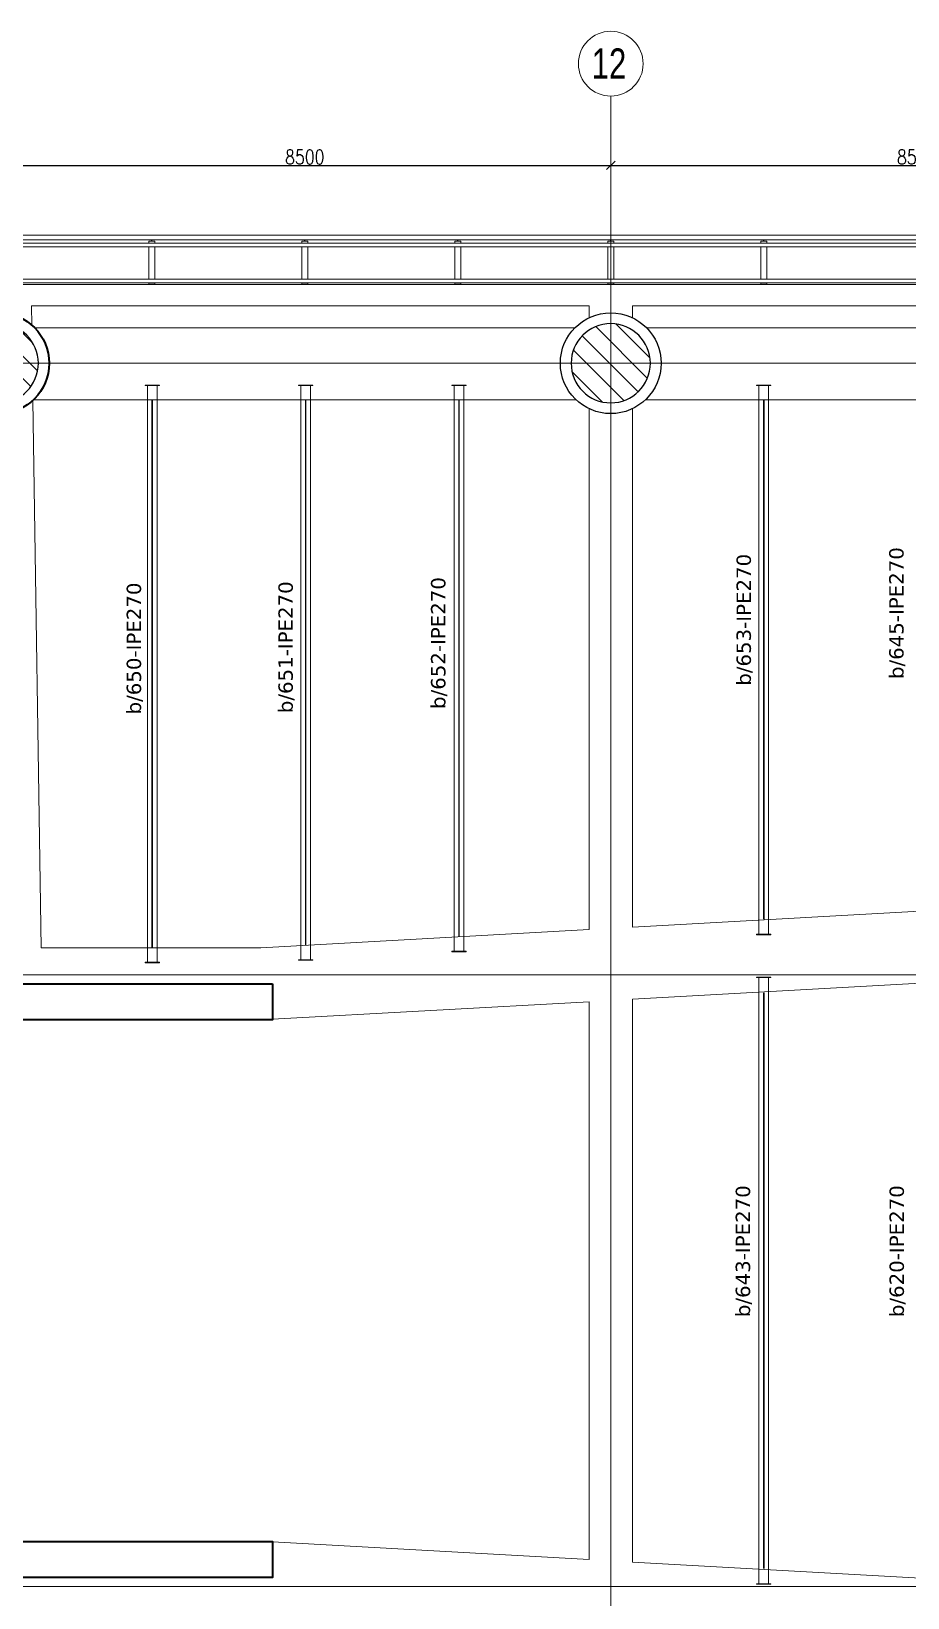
# Model space of a CAD drawing. Header units: millimetres. Extents: x -3255 to 77194, y -21218 to 30112.
# Drawn here: x 38480 to 50653, y 8346 to 30112 of the extents above; entities that cross this region are included whole.
import ezdxf

# ---------------------------------------------------------------- set-up
doc = ezdxf.new("R2010")
doc.units = ezdxf.units.MM
doc.header["$LTSCALE"] = 0.9
doc.linetypes.add('Grid Line', pattern=[3.33375, 1.905, -0.47625, 0.47625, -0.47625])
for name, color, linetype, lineweight in [('0-3', 50, 'Continuous', 5), ('A_ALMA', 255, 'Continuous', 5), ('E_COLUMNAS', 1, 'Continuous', 18), ('E_COLUMNAS-2', 1, 'Continuous', 25), ('E_COLUMNAS-3', 1, 'Continuous', 35), ('E_EJES', 8, 'Continuous', 9), ('E_EJES-1', 8, 'Grid Line', 9), ('E_MUROS-1', 2, 'Continuous', 35), ('E_TEXTO', 3, 'Continuous', 5), ('E_VIGAS', 5, 'Continuous', 15), ('E_VIGAS-1', 5, 'Continuous', 5), ('E_VIGAS-2', 10, 'Continuous', 5), ('VIGAS_HCB', 253, 'Continuous', 15)]:
    doc.layers.add(name, color=color, linetype=linetype, lineweight=lineweight)
doc.layers.add('COTAS', color=8, linetype='Continuous')
doc.styles.add('CNI_COTAS', font='romans.shx', dxfattribs={"width": 0.8})
doc.styles.add('Swis721 LtCn BT_1', font='swisscl.ttf', dxfattribs={"height": 0.42})
doc.styles.add('VERDANA', font='verdana.ttf')
doc.dimstyles.new('1.5', dxfattribs={"dimscale": 0, "dimtxt": 200, "dimasz": 120, "dimexe": 4, "dimexo": 4, "dimgap": 15, "dimtad": 1, "dimdec": 0, "dimzin": 4, "dimdsep": 46, "dimtxsty": 'CNI_COTAS', "dimblk": 'OBLIQUE', "dimcen": -0.09, "dimclrd": 256, "dimclrt": 3, "dimadec": 0, "dimazin": 0, "dimtfac": 1, "dimtdec": 0, "dimtmove": 2, "dimatfit": 0, "dimldrblk": 'OBLIQUE', "dimfxl": 0.05, "dimtolj": 1, "dimtzin": 0, "dimarcsym": 0})

# ---------------------------------------------------------------- blocks, each defined once
blk = doc.blocks.new('EST_SFM_VIGA-METALICA-SECCION-C - EST_SFM_VIGA-METALICA-UPN160-1603255-_38_00m_N_E_-NIVEL-10 DOC')
at = {"layer": 'E_VIGAS-1'}
for p, q in [((30.113, 0.018), (-30.274, 0.018)), ((-30.269, -0.047), (30.107, -0.047))]:
    blk.add_line(p, q, dxfattribs=at)
blk = doc.blocks.new('EST_SFM_VIGA-METALICA-SECCION-C - EST_SFM_VIGA-METALICA-UPN100-1526554-_38_00m_N_E_-NIVEL-10 DOC')
at = {"layer": 'E_VIGAS-2'}
for p, q in [((34.942, 0.018), (-34.929, 0.018)), ((-34.929, -0.032), (34.942, -0.032))]:
    blk.add_line(p, q, dxfattribs=at)
blk = doc.blocks.new('EST_SFM_VIGA-METALICA-SECCION-C - EST_SFM_VIGA-METALICA-UPN100-1526616-_38_00m_N_E_-NIVEL-10 DOC')
at = {"layer": 'E_VIGAS-2'}
for p, q in [((34.044, 0.032), (-34.827, 0.032)), ((-34.827, -0.018), (34.044, -0.018))]:
    blk.add_line(p, q, dxfattribs=at)
blk = doc.blocks.new('DCTIB_CNI_EST_MOD-1A-FAC_0001_rvt-2-_38_00m_N_E_-NIVEL-10 DOC')
at = {"layer": 'E_VIGAS-1'}
for p, q in [((-38.078, 167.858), (-38.078, 167.859)), ((-38.078, 167.859), (-38.05, 167.859)), ((-37.996, 167.858), (-38.078, 167.858)), ((-38.078, 167.858), (-38.078, 167.83)), ((-38.04, 167.864), (-38.04, 167.878)), ((-38.04, 167.859), (-38.04, 167.864)), ((-38.035, 167.878), (-38.035, 167.864)), ((-38.035, 167.864), (-38.035, 167.859)), ((-38.024, 167.859), (-37.996, 167.859)), ((-37.996, 167.859), (-37.996, 167.858)), ((-37.996, 167.858), (-37.996, 167.83)), ((-35.953, 167.859), (-35.925, 167.859)), ((-35.953, 167.858), (-35.953, 167.859)), ((-35.871, 167.858), (-35.953, 167.858)), ((-35.953, 167.83), (-35.953, 167.858)), ((-35.915, 167.864), (-35.915, 167.878)), ((-35.915, 167.859), (-35.915, 167.864)), ((-35.91, 167.878), (-35.91, 167.864)), ((-35.91, 167.864), (-35.91, 167.859)), ((-35.899, 167.859), (-35.871, 167.859)), ((-35.871, 167.859), (-35.871, 167.858)), ((-35.871, 167.83), (-35.871, 167.858)), ((-33.828, 167.859), (-33.8, 167.859)), ((-33.828, 167.858), (-33.828, 167.859)), ((-33.746, 167.858), (-33.828, 167.858)), ((-33.828, 167.83), (-33.828, 167.858)), ((-33.79, 167.864), (-33.79, 167.878)), ((-33.79, 167.859), (-33.79, 167.864)), ((-33.785, 167.878), (-33.785, 167.864)), ((-33.785, 167.864), (-33.785, 167.859)), ((-33.774, 167.859), (-33.746, 167.859)), ((-33.746, 167.859), (-33.746, 167.858)), ((-33.746, 167.83), (-33.746, 167.858)), ((-31.703, 167.859), (-31.675, 167.859)), ((-31.703, 167.858), (-31.703, 167.859)), ((-31.621, 167.858), (-31.703, 167.858)), ((-31.703, 167.83), (-31.703, 167.858)), ((-31.664, 167.864), (-31.664, 167.878)), ((-31.664, 167.859), (-31.664, 167.864)), ((-31.659, 167.878), (-31.659, 167.864)), ((-31.659, 167.864), (-31.659, 167.859)), ((-31.649, 167.859), (-31.621, 167.859)), ((-31.621, 167.859), (-31.621, 167.858)), ((-31.621, 167.83), (-31.621, 167.858)), ((-29.578, 167.858), (-29.578, 167.859)), ((-29.578, 167.859), (-29.55, 167.859)), ((-29.496, 167.858), (-29.578, 167.858)), ((-29.578, 167.858), (-29.578, 167.83)), ((-29.54, 167.864), (-29.54, 167.878)), ((-29.54, 167.859), (-29.54, 167.864)), ((-29.535, 167.878), (-29.535, 167.864)), ((-29.535, 167.864), (-29.535, 167.859)), ((-29.524, 167.859), (-29.496, 167.859)), ((-29.496, 167.859), (-29.496, 167.858)), ((-29.496, 167.858), (-29.496, 167.83)), ((-38.078, 167.78), (-38.078, 167.33)), ((-37.996, 167.78), (-37.996, 167.33)), ((-35.953, 167.33), (-35.953, 167.78)), ((-35.871, 167.33), (-35.871, 167.78)), ((-33.828, 167.33), (-33.828, 167.78)), ((-33.746, 167.33), (-33.746, 167.78)), ((-31.703, 167.33), (-31.703, 167.78)), ((-31.621, 167.33), (-31.621, 167.78)), ((-29.578, 167.78), (-29.578, 167.33)), ((-29.496, 167.78), (-29.496, 167.33)), ((-38.078, 167.28), (-38.078, 167.262)), ((-37.996, 167.262), (-38.078, 167.262)), ((-37.996, 167.28), (-37.996, 167.262)), ((-35.953, 167.263), (-35.953, 167.28)), ((-35.871, 167.263), (-35.953, 167.263)), ((-35.871, 167.263), (-35.871, 167.28)), ((-33.828, 167.263), (-33.828, 167.28)), ((-33.746, 167.263), (-33.828, 167.263)), ((-33.746, 167.263), (-33.746, 167.28)), ((-31.703, 167.263), (-31.703, 167.28)), ((-31.621, 167.263), (-31.703, 167.263)), ((-31.621, 167.263), (-31.621, 167.28)), ((-29.578, 167.28), (-29.578, 167.263)), ((-29.496, 167.263), (-29.578, 167.263)), ((-29.496, 167.28), (-29.496, 167.263))]:
    blk.add_line(p, q, dxfattribs=at)
for points, knots in [([(-38.05, 167.859), (-38.049, 167.859), (-38.048, 167.859), (-38.045, 167.859), (-38.043, 167.86), (-38.041, 167.86), (-38.04, 167.862), (-38.04, 167.863), (-38.04, 167.864)], [0, 0, 0, 0, 0.142857, 0.285714, 0.428571, 0.571429, 0.785714, 1, 1, 1, 1]), ([(-38.04, 167.864), (-38.04, 167.863), (-38.04, 167.862), (-38.042, 167.86), (-38.043, 167.86), (-38.045, 167.859), (-38.046, 167.859), (-38.047, 167.859), (-38.049, 167.859), (-38.05, 167.859)], [0, 0, 0, 0, 0.285714, 0.428571, 0.571429, 0.678571, 0.732143, 0.785714, 1, 1, 1, 1]), ([(-38.024, 167.859), (-38.025, 167.859), (-38.026, 167.859), (-38.029, 167.859), (-38.031, 167.86), (-38.033, 167.86), (-38.034, 167.862), (-38.035, 167.863), (-38.035, 167.864)], [0, 0, 0, 0, 0.142857, 0.285714, 0.428571, 0.571429, 0.785714, 1, 1, 1, 1]), ([(-38.035, 167.864), (-38.035, 167.863), (-38.034, 167.862), (-38.033, 167.86), (-38.031, 167.86), (-38.03, 167.859), (-38.029, 167.859), (-38.027, 167.859), (-38.025, 167.859), (-38.024, 167.859)], [0, 0, 0, 0, 0.285714, 0.428571, 0.571429, 0.678571, 0.732143, 0.785714, 1, 1, 1, 1]), ([(-35.915, 167.864), (-35.915, 167.863), (-35.915, 167.862), (-35.917, 167.86), (-35.918, 167.86), (-35.92, 167.859), (-35.921, 167.859), (-35.922, 167.859), (-35.924, 167.859), (-35.925, 167.859)], [0, 0, 0, 0, 0.285714, 0.428571, 0.571429, 0.678571, 0.732143, 0.785714, 1, 1, 1, 1]), ([(-35.925, 167.859), (-35.924, 167.859), (-35.923, 167.859), (-35.92, 167.859), (-35.918, 167.86), (-35.916, 167.86), (-35.915, 167.862), (-35.915, 167.863), (-35.915, 167.864)], [0, 0, 0, 0, 0.142857, 0.285714, 0.428571, 0.571429, 0.785714, 1, 1, 1, 1]), ([(-35.91, 167.864), (-35.91, 167.863), (-35.909, 167.862), (-35.908, 167.86), (-35.906, 167.86), (-35.905, 167.859), (-35.904, 167.859), (-35.902, 167.859), (-35.9, 167.859), (-35.899, 167.859)], [0, 0, 0, 0, 0.285714, 0.428571, 0.571429, 0.678571, 0.732143, 0.785714, 1, 1, 1, 1]), ([(-35.899, 167.859), (-35.9, 167.859), (-35.901, 167.859), (-35.904, 167.859), (-35.906, 167.86), (-35.908, 167.86), (-35.909, 167.862), (-35.91, 167.863), (-35.91, 167.864)], [0, 0, 0, 0, 0.142857, 0.285714, 0.428571, 0.571429, 0.785714, 1, 1, 1, 1]), ([(-33.79, 167.864), (-33.79, 167.863), (-33.79, 167.862), (-33.792, 167.86), (-33.793, 167.86), (-33.795, 167.859), (-33.796, 167.859), (-33.797, 167.859), (-33.799, 167.859), (-33.8, 167.859)], [0, 0, 0, 0, 0.285714, 0.428571, 0.571429, 0.678571, 0.732143, 0.785714, 1, 1, 1, 1]), ([(-33.8, 167.859), (-33.799, 167.859), (-33.798, 167.859), (-33.795, 167.859), (-33.793, 167.86), (-33.791, 167.86), (-33.79, 167.862), (-33.79, 167.863), (-33.79, 167.864)], [0, 0, 0, 0, 0.142857, 0.285714, 0.428571, 0.571429, 0.785714, 1, 1, 1, 1]), ([(-33.785, 167.864), (-33.785, 167.863), (-33.784, 167.862), (-33.783, 167.86), (-33.781, 167.86), (-33.78, 167.859), (-33.779, 167.859), (-33.777, 167.859), (-33.775, 167.859), (-33.774, 167.859)], [0, 0, 0, 0, 0.285714, 0.428571, 0.571429, 0.678571, 0.732143, 0.785714, 1, 1, 1, 1]), ([(-33.774, 167.859), (-33.775, 167.859), (-33.776, 167.859), (-33.779, 167.859), (-33.781, 167.86), (-33.783, 167.86), (-33.784, 167.862), (-33.785, 167.863), (-33.785, 167.864)], [0, 0, 0, 0, 0.142857, 0.285714, 0.428571, 0.571429, 0.785714, 1, 1, 1, 1]), ([(-31.664, 167.864), (-31.664, 167.863), (-31.665, 167.862), (-31.666, 167.86), (-31.668, 167.86), (-31.669, 167.859), (-31.67, 167.859), (-31.672, 167.859), (-31.674, 167.859), (-31.675, 167.859)], [0, 0, 0, 0, 0.285714, 0.428571, 0.571429, 0.678571, 0.732143, 0.785714, 1, 1, 1, 1]), ([(-31.675, 167.859), (-31.674, 167.859), (-31.673, 167.859), (-31.67, 167.859), (-31.668, 167.86), (-31.666, 167.86), (-31.665, 167.862), (-31.664, 167.863), (-31.664, 167.864)], [0, 0, 0, 0, 0.142857, 0.285714, 0.428571, 0.571429, 0.785714, 1, 1, 1, 1]), ([(-31.659, 167.864), (-31.659, 167.863), (-31.659, 167.862), (-31.657, 167.86), (-31.656, 167.86), (-31.654, 167.859), (-31.653, 167.859), (-31.652, 167.859), (-31.65, 167.859), (-31.649, 167.859)], [0, 0, 0, 0, 0.285714, 0.428571, 0.571429, 0.678571, 0.732143, 0.785714, 1, 1, 1, 1]), ([(-31.649, 167.859), (-31.65, 167.859), (-31.651, 167.859), (-31.654, 167.859), (-31.656, 167.86), (-31.658, 167.86), (-31.659, 167.862), (-31.659, 167.863), (-31.659, 167.864)], [0, 0, 0, 0, 0.142857, 0.285714, 0.428571, 0.571429, 0.785714, 1, 1, 1, 1]), ([(-29.55, 167.859), (-29.549, 167.859), (-29.548, 167.859), (-29.545, 167.859), (-29.543, 167.86), (-29.541, 167.86), (-29.54, 167.862), (-29.54, 167.863), (-29.54, 167.864)], [0, 0, 0, 0, 0.142857, 0.285714, 0.428571, 0.571429, 0.785714, 1, 1, 1, 1]), ([(-29.54, 167.864), (-29.54, 167.863), (-29.54, 167.862), (-29.542, 167.86), (-29.543, 167.86), (-29.545, 167.859), (-29.546, 167.859), (-29.547, 167.859), (-29.549, 167.859), (-29.55, 167.859)], [0, 0, 0, 0, 0.285714, 0.428571, 0.571429, 0.678571, 0.732143, 0.785714, 1, 1, 1, 1]), ([(-29.524, 167.859), (-29.525, 167.859), (-29.526, 167.859), (-29.529, 167.859), (-29.531, 167.86), (-29.533, 167.86), (-29.534, 167.862), (-29.535, 167.863), (-29.535, 167.864)], [0, 0, 0, 0, 0.142857, 0.285714, 0.428571, 0.571429, 0.785714, 1, 1, 1, 1]), ([(-29.535, 167.864), (-29.535, 167.863), (-29.534, 167.862), (-29.533, 167.86), (-29.531, 167.86), (-29.53, 167.859), (-29.529, 167.859), (-29.527, 167.859), (-29.525, 167.859), (-29.524, 167.859)], [0, 0, 0, 0, 0.285714, 0.428571, 0.571429, 0.678571, 0.732143, 0.785714, 1, 1, 1, 1])]:
    blk.add_open_spline(points, degree=3, knots=knots, dxfattribs=at)
for name, p in [('EST_SFM_VIGA-METALICA-SECCION-C - EST_SFM_VIGA-METALICA-UPN160-1603255-_38_00m_N_E_-NIVEL-10 DOC', (-40.084, 167.925)), ('EST_SFM_VIGA-METALICA-SECCION-C - EST_SFM_VIGA-METALICA-UPN100-1526554-_38_00m_N_E_-NIVEL-10 DOC', (-40.169, 167.812)), ('EST_SFM_VIGA-METALICA-SECCION-C - EST_SFM_VIGA-METALICA-UPN100-1526616-_38_00m_N_E_-NIVEL-10 DOC', (-39.77, 167.298))]:
    blk.add_blockref(name, p, dxfattribs=at)
blk = doc.blocks.new('EST_SCM_COLUMNA-SECCION-CIRCULAR - EST_SCM_COLUMNA-CONCRETO-CIRCULAR_Ø_110cm-V36-_38_00m_N_E_-NIVEL-10 DOC')
at = {"layer": 'E_COLUMNAS'}
h = blk.add_hatch(dxfattribs=at)
h.set_pattern_fill('FP_17', color=256, style=0, pattern_type=2)
h.set_pattern_definition([(135, (40.162, -166.162), (-0.15909903, -0.15909903), [])])
h.paths.add_polyline_path([(0.041, -0.548), (0.122, -0.536), (0.201, -0.512), (0.275, -0.476), (0.343, -0.43), (0.403, -0.374), (0.454, -0.31), (0.496, -0.239), (0.526, -0.162), (0.544, -0.082), (0.55, 0), (0.544, 0.082), (0.526, 0.162), (0.496, 0.239), (0.454, 0.31), (0.403, 0.374), (0.343, 0.43), (0.275, 0.476), (0.201, 0.512), (0.122, 0.536), (0.041, 0.548), (-0.041, 0.548), (-0.122, 0.536), (-0.201, 0.512), (-0.275, 0.476), (-0.347, 0.426), (-0.403, 0.374), (-0.454, 0.31), (-0.496, 0.239), (-0.526, 0.162), (-0.544, 0.074), (-0.55, 0), (-0.542, -0.091), (-0.526, -0.162), (-0.496, -0.239), (-0.454, -0.31), (-0.403, -0.374), (-0.343, -0.43), (-0.275, -0.476), (-0.201, -0.512), (-0.122, -0.536), (-0.041, -0.548), (0.004, -0.548)])
at = {"layer": 'E_COLUMNAS-2'}
for start, end in [(0, 180), (180, 0)]:
    blk.add_arc((0, 0), 0.55, start, end, dxfattribs=at)
blk = doc.blocks.new('EST_SCM_COLUMNA-SECCION-CIRCULAR - EST_SCM_COLUMNA-CONCRETO-CIRCULAR_Ø_110cm-V37-_38_00m_N_E_-NIVEL-10 DOC')
at = {"layer": 'E_COLUMNAS'}
h = blk.add_hatch(dxfattribs=at)
h.set_pattern_fill('FP_18', color=256, style=0, pattern_type=2)
h.set_pattern_definition([(135, (31.662, -166.162), (-0.15909903, -0.15909903), [])])
h.paths.add_polyline_path([(0.041, -0.548), (0.132, -0.533), (0.201, -0.512), (0.275, -0.476), (0.343, -0.43), (0.403, -0.374), (0.454, -0.31), (0.496, -0.239), (0.526, -0.162), (0.544, -0.082), (0.55, 0), (0.544, 0.082), (0.526, 0.162), (0.496, 0.239), (0.454, 0.31), (0.403, 0.374), (0.343, 0.43), (0.275, 0.476), (0.201, 0.512), (0.122, 0.536), (0.041, 0.548), (-0.042, 0.548), (-0.122, 0.536), (-0.201, 0.512), (-0.275, 0.476), (-0.347, 0.426), (-0.403, 0.374), (-0.454, 0.31), (-0.496, 0.239), (-0.526, 0.162), (-0.544, 0.074), (-0.55, 0), (-0.542, -0.091), (-0.526, -0.162), (-0.496, -0.239), (-0.454, -0.31), (-0.403, -0.374), (-0.343, -0.43), (-0.275, -0.476), (-0.201, -0.512), (-0.122, -0.536), (-0.041, -0.548), (0.039, -0.548)])
at = {"layer": 'E_COLUMNAS-2'}
for start, end in [(0, 180), (180, 0)]:
    blk.add_arc((0, 0), 0.55, start, end, dxfattribs=at)
blk = doc.blocks.new('Grid - CNI_NOMBRE EJES-372759-_38_00m_N_E_-NIVEL-10 DOC')
at = {"layer": 'E_EJES'}
blk.add_circle((0, 0), 0.003, dxfattribs=at)
blk = doc.blocks.new('_Oblique')
at = {"color": 0, "linetype": 'ByBlock', "lineweight": -2}
blk.add_line((-0.5, -0.5), (0.5, 0.5), dxfattribs=at)
blk = doc.blocks.new('*D474')
at = {"layer": 'COTAS', "color": 0, "lineweight": -2, "transparency": 16777216}
blk.add_line((38028, 27495), (38028, 28254), dxfattribs=at)
at = {"layer": 'COTAS', "lineweight": -2, "transparency": 16777216}
blk.add_line((38028, 28250), (46529, 28250), dxfattribs=at)
at = {"layer": 'Defpoints', "color": 0, "transparency": 16777216}
for p in [(46529, 28250), (46529, 28250), (38028, 27491)]:
    blk.add_point(p, dxfattribs=at)
at = {"layer": 'COTAS', "lineweight": -2, "transparency": 16777216, "xscale": 120, "yscale": 120, "zscale": 120, "rotation": 180}
blk.add_blockref('_Oblique', (38028, 28250), dxfattribs=at)
at = {"layer": 'COTAS', "lineweight": -2, "transparency": 16777216, "xscale": 120, "yscale": 120, "zscale": 120}
blk.add_blockref('_Oblique', (46529, 28250), dxfattribs=at)
at = {"layer": 'COTAS', "color": 3, "transparency": 16777216, "insert": (42279, 28365), "char_height": 200, "attachment_point": 5, "style": 'CNI_COTAS'}
blk.add_mtext('\\A1;8500', dxfattribs=at)
blk = doc.blocks.new('*D475')
at = {"layer": 'COTAS', "lineweight": -2, "transparency": 16777216}
blk.add_line((46529, 28250), (55029, 28250), dxfattribs=at)
at = {"layer": 'Defpoints', "color": 0, "transparency": 16777216}
for p in [(46529, 28250), (55029, 28250), (55029, 28250)]:
    blk.add_point(p, dxfattribs=at)
at = {"layer": 'COTAS', "lineweight": -2, "transparency": 16777216, "xscale": 120, "yscale": 120, "zscale": 120, "rotation": 180}
blk.add_blockref('_Oblique', (46529, 28250), dxfattribs=at)
at = {"layer": 'COTAS', "lineweight": -2, "transparency": 16777216, "xscale": 120, "yscale": 120, "zscale": 120}
blk.add_blockref('_Oblique', (55029, 28250), dxfattribs=at)
at = {"layer": 'COTAS', "color": 3, "transparency": 16777216, "insert": (50779, 28365), "char_height": 200, "attachment_point": 5, "style": 'CNI_COTAS'}
blk.add_mtext('\\A1;8500', dxfattribs=at)

msp = doc.modelspace()

# ---------------------------------------------------------------- linework, layer by layer
at = {"layer": 'A_ALMA'}
for p, q in [((40156.4, 17385.2), (40156.4, 24980)), ((40163, 17385.2), (40163, 24980)), ((42286.4, 17419.8), (42286.4, 24980)), ((42293, 17419.8), (42293, 24980)), ((44416.4, 17540.4), (44416.4, 24980)), ((44423, 17540.4), (44423, 24980)), ((48651.4, 17774.3), (48651.4, 24980)), ((48658, 17774.3), (48658, 24980)), ((48651.4, 8748.8), (48651.4, 16752.7)), ((48658, 8748.8), (48658, 16752.7))]:
    msp.add_line(p, q, dxfattribs=at)
at = {"layer": 'E_COLUMNAS-2'}
msp.add_circle((46528.7, 25500), 700, dxfattribs=at)
at = {"layer": 'E_COLUMNAS-3'}
msp.add_circle((38028.7, 25500), 700, dxfattribs=at)
at = {"layer": 'E_EJES-1'}
for p, q in [((46528.7, -3871.2), (46528.7, 29212.2)), ((0, 25500), (76293.9, 25500)), ((0, 17000), (76293.9, 17000)), ((0, 8500), (76293.9, 8500))]:
    msp.add_line(p, q, dxfattribs=at)
at = {"layer": 'E_MUROS-1'}
msp.add_lwpolyline([(41828.9, 16875.2), (41828.9, 16375.2), (38228.9, 16375.2), (38228.9, 9125.2), (41828.9, 9125.2), (41828.9, 8625.2), (34228.9, 8625.2), (34228.9, 9125.2), (37828.9, 9125.2), (37828.9, 16375.2), (34228.9, 16375.2), (34228.9, 16875.2)], close=True, dxfattribs=at)
at = {"layer": 'E_VIGAS', "color": 30, "true_color": 0xf26722}
for p, q in [((46028.8, 25990), (38528.6, 25990)), ((54528.8, 25990), (47028.6, 25990)), ((38519.6, 24990), (46039.8, 24990)), ((47019.6, 24990), (54539.8, 24990))]:
    msp.add_line(p, q, dxfattribs=at)
msp.add_lwpolyline([(10129.7, 26595.9), (10129.8, -1095.9), (65929.9, -1095.8), (65929.9, 26595.9)], close=True, dxfattribs=at)
for points in [[(38486, 26030.8), (38482, 26295.9), (46229.7, 26295.9), (46229.7, 26132.5)], [(46829.7, 26132.5), (46829.7, 26295.9), (54574.9, 26295.9), (54582.3, 26038.3)], [(38501.9, 24983.3), (38617.4, 17375.2), (41667, 17375.2), (46229.7, 17629.2), (46229.7, 24867.5)], [(46829.7, 24867.5), (46829.7, 17662.7), (54808.6, 18107), (54613.7, 24937)], [(54829.7, 17106.6), (46829.7, 16661.1), (46829.7, 8840.8), (54829.7, 8393.9), (54829.7, 17106.6)], [(41829.9, 9120.2), (46229.7, 8874.3), (46229.7, 16627.7), (41829.9, 16382.7)]]:
    msp.add_lwpolyline(points, dxfattribs=at)
at = {"layer": 'VIGAS_HCB', "color": 8}
for points in [[(40259.7, 25196), (40059.7, 25196), (40059.7, 25190), (40259.7, 25190)], [(42389.7, 25196), (42189.7, 25196), (42189.7, 25190), (42389.7, 25190)], [(44519.7, 25196), (44319.7, 25196), (44319.7, 25190), (44519.7, 25190)], [(48754.7, 25196), (48554.7, 25196), (48554.7, 25190), (48754.7, 25190)], [(48754.7, 17564.3), (48554.7, 17564.3), (48554.7, 17558.3), (48754.7, 17558.3)], [(42389.7, 17209.8), (42189.7, 17209.8), (42189.7, 17203.8), (42389.7, 17203.8)], [(44519.7, 17328.4), (44319.7, 17328.4), (44319.7, 17322.4), (44519.7, 17322.4)], [(40259.7, 17175.2), (40059.7, 17175.2), (40059.7, 17169.2), (40259.7, 17169.2)], [(48754.7, 16968.7), (48554.7, 16968.7), (48554.7, 16962.7), (48754.7, 16962.7)], [(48754.7, 8538.8), (48554.7, 8538.8), (48554.7, 8532.8), (48754.7, 8532.8)]]:
    msp.add_lwpolyline(points, close=True, dxfattribs=at)
at = {"layer": 'VIGAS_HCB'}
for points in [[(40092.2, 25190), (40227.2, 25190), (40227.2, 17175.2), (40092.2, 17175.2)], [(42222.2, 25190), (42357.2, 25190), (42357.2, 17209.8), (42222.2, 17209.8)], [(44352.2, 25190), (44487.2, 25190), (44487.2, 17328.4), (44352.2, 17328.4)], [(48587.2, 25190), (48722.2, 25190), (48722.2, 17564.3), (48587.2, 17564.3)], [(48587.2, 8538.8), (48722.2, 8538.8), (48722.2, 16962.7), (48587.2, 16962.7)]]:
    msp.add_lwpolyline(points, close=True, dxfattribs=at)

# ---------------------------------------------------------------- block references
at = {"layer": '0-3', "xscale": 1000, "yscale": 1000, "zscale": 1000}
msp.add_blockref('DCTIB_CNI_EST_MOD-1A-FAC_0001_rvt-2-_38_00m_N_E_-NIVEL-10 DOC', (78190.8, -140662.4), dxfattribs=at)
at = {"layer": 'E_COLUMNAS-3', "xscale": 1000, "yscale": 1000, "zscale": 1000}
for name, p in [('EST_SCM_COLUMNA-SECCION-CIRCULAR - EST_SCM_COLUMNA-CONCRETO-CIRCULAR_Ø_110cm-V36-_38_00m_N_E_-NIVEL-10 DOC', (38028.7, 25500)), ('EST_SCM_COLUMNA-SECCION-CIRCULAR - EST_SCM_COLUMNA-CONCRETO-CIRCULAR_Ø_110cm-V37-_38_00m_N_E_-NIVEL-10 DOC', (46528.7, 25500))]:
    msp.add_blockref(name, p, dxfattribs=at)
at = {"layer": 'E_EJES', "xscale": 149999.9999999999, "yscale": 149999.9999999999, "zscale": 149999.9999999999}
msp.add_blockref('Grid - CNI_NOMBRE EJES-372759-_38_00m_N_E_-NIVEL-10 DOC', (46528.7, 29662.2), dxfattribs=at)

# ---------------------------------------------------------------- texts
at = {"layer": 'E_EJES', "insert": (46265.2, 29874.8), "char_height": 420, "width": 625.316, "attachment_point": 1, "style": 'Swis721 LtCn BT_1'}
msp.add_mtext('12', dxfattribs=at)
at = {"layer": 'E_TEXTO', "char_height": 200, "width": 1206.139, "attachment_point": 1, "rotation": 90, "style": 'VERDANA'}
for s, insert in [('b/645-IPE270', (50396.3, 21111.4)), ('b/653-IPE270', (48275.7, 21018.3)), ('b/650-IPE270', (39804.6, 20619.7)), ('b/651-IPE270', (41912.3, 20637)), ('b/652-IPE270', (44032.1, 20695.2)), ('b/643-IPE270', (48264.5, 12244.3)), ('b/620-IPE270', (50401.2, 12244.5))]:
    msp.add_mtext(s, dxfattribs=dict(at, insert=insert))

# ---------------------------------------------------------------- dimensions: what is measured, and where the dimension line sits
at = {"layer": 'COTAS'}
for base, p1, p2, picture, middle in [((46528.7, 28250), (38028.4, 27490.9), (46528.7, 28250), '*D474', (42278.6, 28365)), ((55028.7, 28250), (46528.7, 28250), (55028.7, 28250), '*D475', (50778.7, 28365))]:
    dim = msp.add_linear_dim(base=base, p1=p1, p2=p2, dimstyle='1.5', override={"dimscale": 1}, dxfattribs=at)
    dim.commit()
    dim.dimension.update_dxf_attribs({"geometry": picture, "text_midpoint": middle})

doc.saveas('drawing.dxf')
